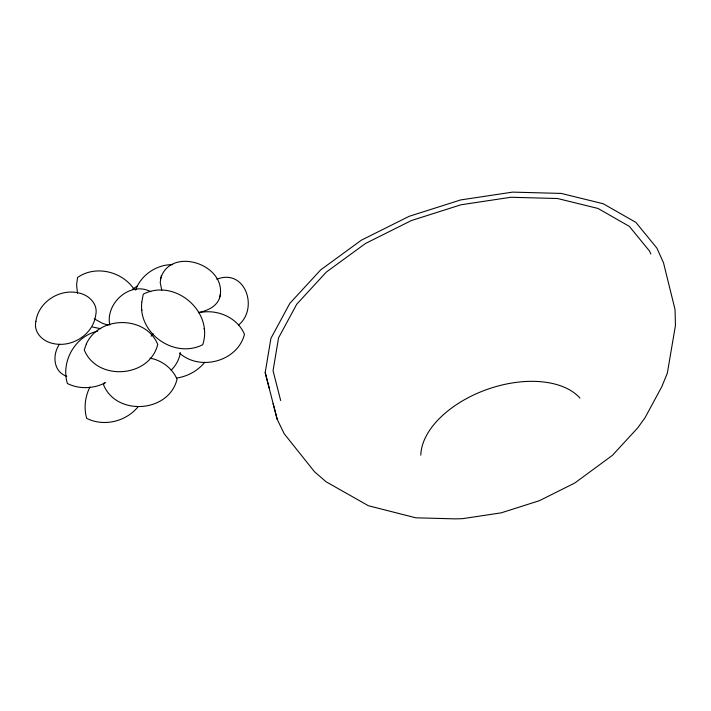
<?xml version="1.0" encoding="UTF-8"?>
<svg xmlns="http://www.w3.org/2000/svg" width="711" height="711" viewBox="0 0 711 711"><rect width="100%" height="100%" fill="white"/><g stroke="black" fill="none" stroke-linecap="round" stroke-linejoin="round"><path stroke-width="1.07" d="M160.935 277.308L160.224 282.676L161.788 290.266M219.948 296.505C227.022 263.879 169.28 245.517 160.402 279.467M180.345 352.629C179.368 359.339 175.91 365.507 171.12 370.262M277.174 419.286L265.194 372.591L270.9 338.4L289.83 303.366L320.705 269.86L361.401 240.167L409.163 216.313L460.728 199.924L512.587 192.121L561.201 193.419L603.257 203.755L635.892 222.401L656.875 248.103L663.505 262.768L675.05 309.552L675.45 325.442L667.318 373.257L661.701 386.882L644.993 417.801L637.678 427.924L612.447 455.324L574.79 483.009L539.373 500.704L501.122 512.862L462.665 518.648L455.555 518.879L415.811 517.812L368.36 505.725L326.02 481.729L314.458 471.695L284.204 433.763L277.174 419.286L273.104 403.581M141.836 301.855L143.267 294.141C174.417 278.134 213.833 311.107 202.724 344.737C173.973 359.197 137.783 332.908 141.836 302.184M161.21 276.17L161.37 275.548M198.431 312.467C207.07 310.991 216.819 306.645 219.663 297.651M219.512 298.265L220.472 294.354M104.259 382.785L103.557 384.811C116.417 416.486 169.12 412.602 177.03 379.212C172.364 368.2 161.601 360.21 149.941 358.14M135.623 290.141C140.831 274.97 156.855 264.35 172.737 264.625M89.968 386.98C85.107 396.614 83.667 407.945 86.715 418.361C103.895 427.035 126.149 421.534 138.13 406.719M59.52 344.222C52.143 354.442 53.165 371.977 66.807 376.252M151.123 336.187L153.212 333.894M238.443 325.14C258.911 308.583 245.339 267.94 216.784 279.254M204.795 362.326C197.756 370.778 187.633 376.448 176.746 378.021M132.61 289.173L137.143 286.115M105.663 382.589C93.941 388.837 79.383 389.459 67.412 383.531C60.604 361.588 75.215 335.965 97.78 331.13M198.822 312.804C216.446 308.583 237.261 317.124 244.468 334.277C237.696 361.384 200.013 371.498 179.554 353.145M92.501 327.016L100.784 328.731M108.072 325.105L102.766 323.461L94.279 318.857M150.803 291.723C130.326 280.694 105.095 303.401 109.814 325.043M134.29 289.564C122.452 271.469 95.629 264.776 77.57 277.494L76.592 284.791L77.49 293.296M650.849 254.014L649.534 251.081L629.359 226.382L597.995 208.456L557.575 198.52L510.845 197.267L461.004 204.777L411.438 220.526L365.534 243.455L326.411 271.993L296.745 304.201L278.543 337.876L273.06 370.733L280.667 400.524M265.194 372.591L269.211 388.082M204.057 328.535L204.066 329.157M141.933 309.72L141.933 310.343M420.814 455.156A86.831 51.165 -19.4 0 1 486.662 389.584A86.831 51.165 -19.4 0 1 579.98 398.08M35.906 321.292C33.284 332.215 42.598 341.351 52.667 343.404C71.571 348.141 93.097 334.703 95.718 315.115C98.34 304.192 89.026 295.056 78.957 293.003C60.053 288.266 38.527 301.713 35.906 321.292M86.351 343.893L84.254 349.972C97.114 381.656 149.817 377.763 157.726 344.373C145.675 315.302 99.291 315.471 86.351 343.893"/></g></svg>
